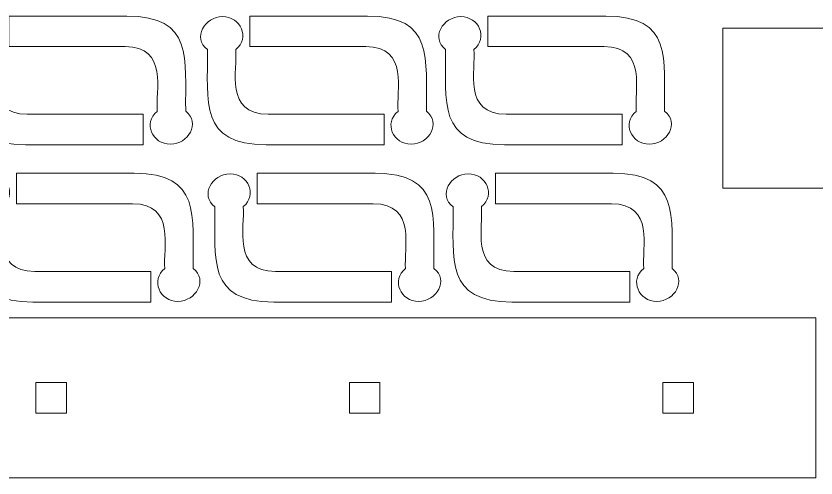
# Model space of a CAD drawing. Header units: centimetres. Extents: x -59 to 59, y -29 to 29.
# Drawn here: x -46.34 to -33.26, y 21.59 to 29.14 of the extents above; entities that cross this region are included whole.
import ezdxf

# ---------------------------------------------------------------- set-up
doc = ezdxf.new("R2010")
doc.units = ezdxf.units.CM
doc.header["$MEASUREMENT"] = 0
doc.layers.add('Camada 1', color=7, linetype='Continuous')

msp = doc.modelspace()

# ---------------------------------------------------------------- linework, layer by layer
at = {"layer": 'Camada 1', "color": 250, "lineweight": 20}
for points, knots in [([(-47.1503, 28.58906), (-47.13698, 27.72968), (-47.2894, 27.03555), (-46.18683, 27.03156), (-46.18683, 27.03156), (-46.18683, 27.03156), (-44.26105, 27.03156), (-44.26105, 27.03156), (-44.26105, 27.03156), (-44.26105, 27.03156), (-44.26105, 27.53163), (-44.26105, 27.53163), (-44.26105, 27.53163), (-44.26105, 27.53163), (-46.14869, 27.53163), (-46.14869, 27.53163), (-46.14869, 27.53163), (-46.14869, 27.53163), (-46.15823, 27.53163), (-46.15823, 27.53163), (-46.15823, 27.53163), (-46.87338, 27.5317), (-46.65176, 28.26317), (-46.68611, 28.59036), (-46.68611, 28.59036), (-46.44753, 28.78003), (-46.60371, 29.12708), (-46.90029, 29.12708), (-46.90029, 29.12708), (-47.19604, 29.12708), (-47.39665, 28.77722), (-47.1503, 28.58906)], [0, 0, 0, 0, 0.11111111, 0.11111111, 0.11111111, 0.11111111, 0.22222222, 0.22222222, 0.22222222, 0.22222222, 0.33333333, 0.33333333, 0.33333333, 0.33333333, 0.44444444, 0.44444444, 0.44444444, 0.44444444, 0.55555556, 0.55555556, 0.55555556, 0.55555556, 0.66666667, 0.66666667, 0.66666667, 0.66666667, 0.77777778, 0.77777778, 0.77777778, 0.77777778, 1, 1, 1, 1]), ([(-43.56746, 27.58015), (-43.58078, 28.43953), (-43.42836, 29.13366), (-44.53093, 29.13765), (-44.53093, 29.13765), (-44.53093, 29.13765), (-46.45671, 29.13765), (-46.45671, 29.13765), (-46.45671, 29.13765), (-46.45671, 29.13765), (-46.45671, 28.63758), (-46.45671, 28.63758), (-46.45671, 28.63758), (-46.45671, 28.63758), (-44.56907, 28.63758), (-44.56907, 28.63758), (-44.56907, 28.63758), (-44.56907, 28.63758), (-44.55953, 28.63758), (-44.55953, 28.63758), (-44.55953, 28.63758), (-43.84438, 28.63751), (-44.066, 27.90604), (-44.03165, 27.57885), (-44.03165, 27.57885), (-44.27023, 27.38918), (-44.11405, 27.04213), (-43.81747, 27.04213), (-43.81747, 27.04213), (-43.52172, 27.04213), (-43.32111, 27.39199), (-43.56746, 27.58015)], [0, 0, 0, 0, 0.11111111, 0.11111111, 0.11111111, 0.11111111, 0.22222222, 0.22222222, 0.22222222, 0.22222222, 0.33333333, 0.33333333, 0.33333333, 0.33333333, 0.44444444, 0.44444444, 0.44444444, 0.44444444, 0.55555556, 0.55555556, 0.55555556, 0.55555556, 0.66666667, 0.66666667, 0.66666667, 0.66666667, 0.77777778, 0.77777778, 0.77777778, 0.77777778, 1, 1, 1, 1]), ([(-43.2133, 28.58906), (-43.19998, 27.72968), (-43.3524, 27.03555), (-42.24983, 27.03156), (-42.24983, 27.03156), (-42.24983, 27.03156), (-40.32405, 27.03156), (-40.32405, 27.03156), (-40.32405, 27.03156), (-40.32405, 27.03156), (-40.32405, 27.53163), (-40.32405, 27.53163), (-40.32405, 27.53163), (-40.32405, 27.53163), (-42.21169, 27.53163), (-42.21169, 27.53163), (-42.21169, 27.53163), (-42.21169, 27.53163), (-42.22123, 27.53163), (-42.22123, 27.53163), (-42.22123, 27.53163), (-42.93638, 27.5317), (-42.71476, 28.26317), (-42.74911, 28.59036), (-42.74911, 28.59036), (-42.51053, 28.78003), (-42.66671, 29.12708), (-42.96329, 29.12708), (-42.96329, 29.12708), (-43.25904, 29.12708), (-43.45965, 28.77722), (-43.2133, 28.58906)], [0, 0, 0, 0, 0.11111111, 0.11111111, 0.11111111, 0.11111111, 0.22222222, 0.22222222, 0.22222222, 0.22222222, 0.33333333, 0.33333333, 0.33333333, 0.33333333, 0.44444444, 0.44444444, 0.44444444, 0.44444444, 0.55555556, 0.55555556, 0.55555556, 0.55555556, 0.66666667, 0.66666667, 0.66666667, 0.66666667, 0.77777778, 0.77777778, 0.77777778, 0.77777778, 1, 1, 1, 1]), ([(-39.63046, 27.58015), (-39.64378, 28.43953), (-39.49136, 29.13366), (-40.59393, 29.13765), (-40.59393, 29.13765), (-40.59393, 29.13765), (-42.51971, 29.13765), (-42.51971, 29.13765), (-42.51971, 29.13765), (-42.51971, 29.13765), (-42.51971, 28.63758), (-42.51971, 28.63758), (-42.51971, 28.63758), (-42.51971, 28.63758), (-40.63207, 28.63758), (-40.63207, 28.63758), (-40.63207, 28.63758), (-40.63207, 28.63758), (-40.62253, 28.63758), (-40.62253, 28.63758), (-40.62253, 28.63758), (-39.90738, 28.63751), (-40.129, 27.90604), (-40.09465, 27.57885), (-40.09465, 27.57885), (-40.33323, 27.38918), (-40.17705, 27.04213), (-39.88047, 27.04213), (-39.88047, 27.04213), (-39.58472, 27.04213), (-39.38411, 27.39199), (-39.63046, 27.58015)], [0, 0, 0, 0, 0.11111111, 0.11111111, 0.11111111, 0.11111111, 0.22222222, 0.22222222, 0.22222222, 0.22222222, 0.33333333, 0.33333333, 0.33333333, 0.33333333, 0.44444444, 0.44444444, 0.44444444, 0.44444444, 0.55555556, 0.55555556, 0.55555556, 0.55555556, 0.66666667, 0.66666667, 0.66666667, 0.66666667, 0.77777778, 0.77777778, 0.77777778, 0.77777778, 1, 1, 1, 1]), ([(-39.31863, 28.58906), (-39.30531, 27.72968), (-39.45773, 27.03555), (-38.35516, 27.03156), (-38.35516, 27.03156), (-38.35516, 27.03156), (-36.42938, 27.03156), (-36.42938, 27.03156), (-36.42938, 27.03156), (-36.42938, 27.03156), (-36.42938, 27.53163), (-36.42938, 27.53163), (-36.42938, 27.53163), (-36.42938, 27.53163), (-38.31702, 27.53163), (-38.31702, 27.53163), (-38.31702, 27.53163), (-38.31702, 27.53163), (-38.32656, 27.53163), (-38.32656, 27.53163), (-38.32656, 27.53163), (-39.04171, 27.5317), (-38.82009, 28.26317), (-38.85444, 28.59036), (-38.85444, 28.59036), (-38.61586, 28.78003), (-38.77204, 29.12708), (-39.06862, 29.12708), (-39.06862, 29.12708), (-39.36437, 29.12708), (-39.56498, 28.77722), (-39.31863, 28.58906)], [0, 0, 0, 0, 0.11111111, 0.11111111, 0.11111111, 0.11111111, 0.22222222, 0.22222222, 0.22222222, 0.22222222, 0.33333333, 0.33333333, 0.33333333, 0.33333333, 0.44444444, 0.44444444, 0.44444444, 0.44444444, 0.55555556, 0.55555556, 0.55555556, 0.55555556, 0.66666667, 0.66666667, 0.66666667, 0.66666667, 0.77777778, 0.77777778, 0.77777778, 0.77777778, 1, 1, 1, 1]), ([(-35.73579, 27.58015), (-35.74911, 28.43953), (-35.59669, 29.13366), (-36.69926, 29.13765), (-36.69926, 29.13765), (-36.69926, 29.13765), (-38.62504, 29.13765), (-38.62504, 29.13765), (-38.62504, 29.13765), (-38.62504, 29.13765), (-38.62504, 28.63758), (-38.62504, 28.63758), (-38.62504, 28.63758), (-38.62504, 28.63758), (-36.7374, 28.63758), (-36.7374, 28.63758), (-36.7374, 28.63758), (-36.7374, 28.63758), (-36.72786, 28.63758), (-36.72786, 28.63758), (-36.72786, 28.63758), (-36.01271, 28.63751), (-36.23433, 27.90604), (-36.19998, 27.57885), (-36.19998, 27.57885), (-36.43856, 27.38918), (-36.28238, 27.04213), (-35.9858, 27.04213), (-35.9858, 27.04213), (-35.69005, 27.04213), (-35.48944, 27.39199), (-35.73579, 27.58015)], [0, 0, 0, 0, 0.11111111, 0.11111111, 0.11111111, 0.11111111, 0.22222222, 0.22222222, 0.22222222, 0.22222222, 0.33333333, 0.33333333, 0.33333333, 0.33333333, 0.44444444, 0.44444444, 0.44444444, 0.44444444, 0.55555556, 0.55555556, 0.55555556, 0.55555556, 0.66666667, 0.66666667, 0.66666667, 0.66666667, 0.77777778, 0.77777778, 0.77777778, 0.77777778, 1, 1, 1, 1]), ([(-9.78482, 28.93955), (-9.78482, 28.93955), (-34.78483, 28.93955), (-34.78483, 28.93955), (-34.78483, 28.93955), (-34.78483, 28.93955), (-34.78483, 26.32227), (-34.78483, 26.32227), (-34.78483, 26.32227), (-34.78483, 26.32227), (-9.78482, 26.32227), (-9.78482, 26.32227), (-9.78482, 26.32227), (-9.78482, 26.32227), (-9.78482, 28.93955), (-9.78482, 28.93955)], [0, 0, 0, 0, 0.2, 0.2, 0.2, 0.2, 0.4, 0.4, 0.4, 0.4, 0.6, 0.6, 0.6, 0.6, 1, 1, 1, 1]), ([(-47.02775, 26.02007), (-47.01443, 25.16069), (-47.16685, 24.46656), (-46.06428, 24.46257), (-46.06428, 24.46257), (-46.06428, 24.46257), (-44.1385, 24.46257), (-44.1385, 24.46257), (-44.1385, 24.46257), (-44.1385, 24.46257), (-44.1385, 24.96264), (-44.1385, 24.96264), (-44.1385, 24.96264), (-44.1385, 24.96264), (-46.02614, 24.96264), (-46.02614, 24.96264), (-46.02614, 24.96264), (-46.02614, 24.96264), (-46.03568, 24.96264), (-46.03568, 24.96264), (-46.03568, 24.96264), (-46.75083, 24.96271), (-46.52921, 25.69418), (-46.56356, 26.02137), (-46.56356, 26.02137), (-46.32498, 26.21104), (-46.48116, 26.55809), (-46.77774, 26.55809), (-46.77774, 26.55809), (-47.07349, 26.55809), (-47.2741, 26.20823), (-47.02775, 26.02007)], [0, 0, 0, 0, 0.11111111, 0.11111111, 0.11111111, 0.11111111, 0.22222222, 0.22222222, 0.22222222, 0.22222222, 0.33333333, 0.33333333, 0.33333333, 0.33333333, 0.44444444, 0.44444444, 0.44444444, 0.44444444, 0.55555556, 0.55555556, 0.55555556, 0.55555556, 0.66666667, 0.66666667, 0.66666667, 0.66666667, 0.77777778, 0.77777778, 0.77777778, 0.77777778, 1, 1, 1, 1]), ([(-43.44491, 25.01116), (-43.45823, 25.87054), (-43.30581, 26.56467), (-44.40838, 26.56866), (-44.40838, 26.56866), (-44.40838, 26.56866), (-46.33416, 26.56866), (-46.33416, 26.56866), (-46.33416, 26.56866), (-46.33416, 26.56866), (-46.33416, 26.06859), (-46.33416, 26.06859), (-46.33416, 26.06859), (-46.33416, 26.06859), (-44.44652, 26.06859), (-44.44652, 26.06859), (-44.44652, 26.06859), (-44.44652, 26.06859), (-44.43698, 26.06859), (-44.43698, 26.06859), (-44.43698, 26.06859), (-43.72183, 26.06852), (-43.94345, 25.33705), (-43.9091, 25.00986), (-43.9091, 25.00986), (-44.14768, 24.82019), (-43.9915, 24.47314), (-43.69492, 24.47314), (-43.69492, 24.47314), (-43.39917, 24.47314), (-43.19856, 24.823), (-43.44491, 25.01116)], [0, 0, 0, 0, 0.11111111, 0.11111111, 0.11111111, 0.11111111, 0.22222222, 0.22222222, 0.22222222, 0.22222222, 0.33333333, 0.33333333, 0.33333333, 0.33333333, 0.44444444, 0.44444444, 0.44444444, 0.44444444, 0.55555556, 0.55555556, 0.55555556, 0.55555556, 0.66666667, 0.66666667, 0.66666667, 0.66666667, 0.77777778, 0.77777778, 0.77777778, 0.77777778, 1, 1, 1, 1]), ([(-43.09075, 26.02007), (-43.07743, 25.16069), (-43.22985, 24.46656), (-42.12728, 24.46257), (-42.12728, 24.46257), (-42.12728, 24.46257), (-40.2015, 24.46257), (-40.2015, 24.46257), (-40.2015, 24.46257), (-40.2015, 24.46257), (-40.2015, 24.96264), (-40.2015, 24.96264), (-40.2015, 24.96264), (-40.2015, 24.96264), (-42.08914, 24.96264), (-42.08914, 24.96264), (-42.08914, 24.96264), (-42.08914, 24.96264), (-42.09868, 24.96264), (-42.09868, 24.96264), (-42.09868, 24.96264), (-42.81383, 24.96271), (-42.59221, 25.69418), (-42.62656, 26.02137), (-42.62656, 26.02137), (-42.38798, 26.21104), (-42.54416, 26.55809), (-42.84074, 26.55809), (-42.84074, 26.55809), (-43.13649, 26.55809), (-43.3371, 26.20823), (-43.09075, 26.02007)], [0, 0, 0, 0, 0.11111111, 0.11111111, 0.11111111, 0.11111111, 0.22222222, 0.22222222, 0.22222222, 0.22222222, 0.33333333, 0.33333333, 0.33333333, 0.33333333, 0.44444444, 0.44444444, 0.44444444, 0.44444444, 0.55555556, 0.55555556, 0.55555556, 0.55555556, 0.66666667, 0.66666667, 0.66666667, 0.66666667, 0.77777778, 0.77777778, 0.77777778, 0.77777778, 1, 1, 1, 1]), ([(-39.50791, 25.01116), (-39.52123, 25.87054), (-39.36881, 26.56467), (-40.47138, 26.56866), (-40.47138, 26.56866), (-40.47138, 26.56866), (-42.39716, 26.56866), (-42.39716, 26.56866), (-42.39716, 26.56866), (-42.39716, 26.56866), (-42.39716, 26.06859), (-42.39716, 26.06859), (-42.39716, 26.06859), (-42.39716, 26.06859), (-40.50952, 26.06859), (-40.50952, 26.06859), (-40.50952, 26.06859), (-40.50952, 26.06859), (-40.49998, 26.06859), (-40.49998, 26.06859), (-40.49998, 26.06859), (-39.78483, 26.06852), (-40.00645, 25.33705), (-39.9721, 25.00986), (-39.9721, 25.00986), (-40.21068, 24.82019), (-40.0545, 24.47314), (-39.75792, 24.47314), (-39.75792, 24.47314), (-39.46217, 24.47314), (-39.26156, 24.823), (-39.50791, 25.01116)], [0, 0, 0, 0, 0.11111111, 0.11111111, 0.11111111, 0.11111111, 0.22222222, 0.22222222, 0.22222222, 0.22222222, 0.33333333, 0.33333333, 0.33333333, 0.33333333, 0.44444444, 0.44444444, 0.44444444, 0.44444444, 0.55555556, 0.55555556, 0.55555556, 0.55555556, 0.66666667, 0.66666667, 0.66666667, 0.66666667, 0.77777778, 0.77777778, 0.77777778, 0.77777778, 1, 1, 1, 1]), ([(-39.19608, 26.02007), (-39.18276, 25.16069), (-39.33518, 24.46656), (-38.23261, 24.46257), (-38.23261, 24.46257), (-38.23261, 24.46257), (-36.30683, 24.46257), (-36.30683, 24.46257), (-36.30683, 24.46257), (-36.30683, 24.46257), (-36.30683, 24.96264), (-36.30683, 24.96264), (-36.30683, 24.96264), (-36.30683, 24.96264), (-38.19447, 24.96264), (-38.19447, 24.96264), (-38.19447, 24.96264), (-38.19447, 24.96264), (-38.20401, 24.96264), (-38.20401, 24.96264), (-38.20401, 24.96264), (-38.91916, 24.96271), (-38.69754, 25.69418), (-38.73189, 26.02137), (-38.73189, 26.02137), (-38.49331, 26.21104), (-38.64949, 26.55809), (-38.94607, 26.55809), (-38.94607, 26.55809), (-39.24182, 26.55809), (-39.44243, 26.20823), (-39.19608, 26.02007)], [0, 0, 0, 0, 0.11111111, 0.11111111, 0.11111111, 0.11111111, 0.22222222, 0.22222222, 0.22222222, 0.22222222, 0.33333333, 0.33333333, 0.33333333, 0.33333333, 0.44444444, 0.44444444, 0.44444444, 0.44444444, 0.55555556, 0.55555556, 0.55555556, 0.55555556, 0.66666667, 0.66666667, 0.66666667, 0.66666667, 0.77777778, 0.77777778, 0.77777778, 0.77777778, 1, 1, 1, 1]), ([(-35.61324, 25.01116), (-35.62656, 25.87054), (-35.47414, 26.56467), (-36.57671, 26.56866), (-36.57671, 26.56866), (-36.57671, 26.56866), (-38.50249, 26.56866), (-38.50249, 26.56866), (-38.50249, 26.56866), (-38.50249, 26.56866), (-38.50249, 26.06859), (-38.50249, 26.06859), (-38.50249, 26.06859), (-38.50249, 26.06859), (-36.61485, 26.06859), (-36.61485, 26.06859), (-36.61485, 26.06859), (-36.61485, 26.06859), (-36.60531, 26.06859), (-36.60531, 26.06859), (-36.60531, 26.06859), (-35.89016, 26.06852), (-36.11178, 25.33705), (-36.07743, 25.00986), (-36.07743, 25.00986), (-36.31601, 24.82019), (-36.15983, 24.47314), (-35.86325, 24.47314), (-35.86325, 24.47314), (-35.5675, 24.47314), (-35.36689, 24.823), (-35.61324, 25.01116)], [0, 0, 0, 0, 0.11111111, 0.11111111, 0.11111111, 0.11111111, 0.22222222, 0.22222222, 0.22222222, 0.22222222, 0.33333333, 0.33333333, 0.33333333, 0.33333333, 0.44444444, 0.44444444, 0.44444444, 0.44444444, 0.55555556, 0.55555556, 0.55555556, 0.55555556, 0.66666667, 0.66666667, 0.66666667, 0.66666667, 0.77777778, 0.77777778, 0.77777778, 0.77777778, 1, 1, 1, 1]), ([(-33.26572, 24.20349), (-33.26572, 24.20349), (-58.26573, 24.20349), (-58.26573, 24.20349), (-58.26573, 24.20349), (-58.26573, 24.20349), (-58.26573, 21.58621), (-58.26573, 21.58621), (-58.26573, 21.58621), (-58.26573, 21.58621), (-33.26572, 21.58621), (-33.26572, 21.58621), (-33.26572, 21.58621), (-33.26572, 21.58621), (-33.26572, 24.20349), (-33.26572, 24.20349)], [0, 0, 0, 0, 0.2, 0.2, 0.2, 0.2, 0.4, 0.4, 0.4, 0.4, 0.6, 0.6, 0.6, 0.6, 1, 1, 1, 1]), ([(-45.51572, 22.64485), (-45.51572, 22.64485), (-46.01572, 22.64485), (-46.01572, 22.64485), (-46.01572, 22.64485), (-46.01572, 22.64485), (-46.01572, 23.14485), (-46.01572, 23.14485), (-46.01572, 23.14485), (-46.01572, 23.14485), (-45.51572, 23.14485), (-45.51572, 23.14485), (-45.51572, 23.14485), (-45.51572, 23.14485), (-45.51572, 22.64485), (-45.51572, 22.64485)], [0, 0, 0, 0, 0.2, 0.2, 0.2, 0.2, 0.4, 0.4, 0.4, 0.4, 0.6, 0.6, 0.6, 0.6, 1, 1, 1, 1]), ([(-40.3907, 22.64485), (-40.3907, 22.64485), (-40.8907, 22.64485), (-40.8907, 22.64485), (-40.8907, 22.64485), (-40.8907, 22.64485), (-40.8907, 23.14485), (-40.8907, 23.14485), (-40.8907, 23.14485), (-40.8907, 23.14485), (-40.3907, 23.14485), (-40.3907, 23.14485), (-40.3907, 23.14485), (-40.3907, 23.14485), (-40.3907, 22.64485), (-40.3907, 22.64485)], [0, 0, 0, 0, 0.2, 0.2, 0.2, 0.2, 0.4, 0.4, 0.4, 0.4, 0.6, 0.6, 0.6, 0.6, 1, 1, 1, 1]), ([(-35.26619, 22.64485), (-35.26619, 22.64485), (-35.76619, 22.64485), (-35.76619, 22.64485), (-35.76619, 22.64485), (-35.76619, 22.64485), (-35.76619, 23.14485), (-35.76619, 23.14485), (-35.76619, 23.14485), (-35.76619, 23.14485), (-35.26619, 23.14485), (-35.26619, 23.14485), (-35.26619, 23.14485), (-35.26619, 23.14485), (-35.26619, 22.64485), (-35.26619, 22.64485)], [0, 0, 0, 0, 0.2, 0.2, 0.2, 0.2, 0.4, 0.4, 0.4, 0.4, 0.6, 0.6, 0.6, 0.6, 1, 1, 1, 1])]:
    msp.add_open_spline(points, degree=3, knots=knots, dxfattribs=at)

doc.saveas('drawing.dxf')
